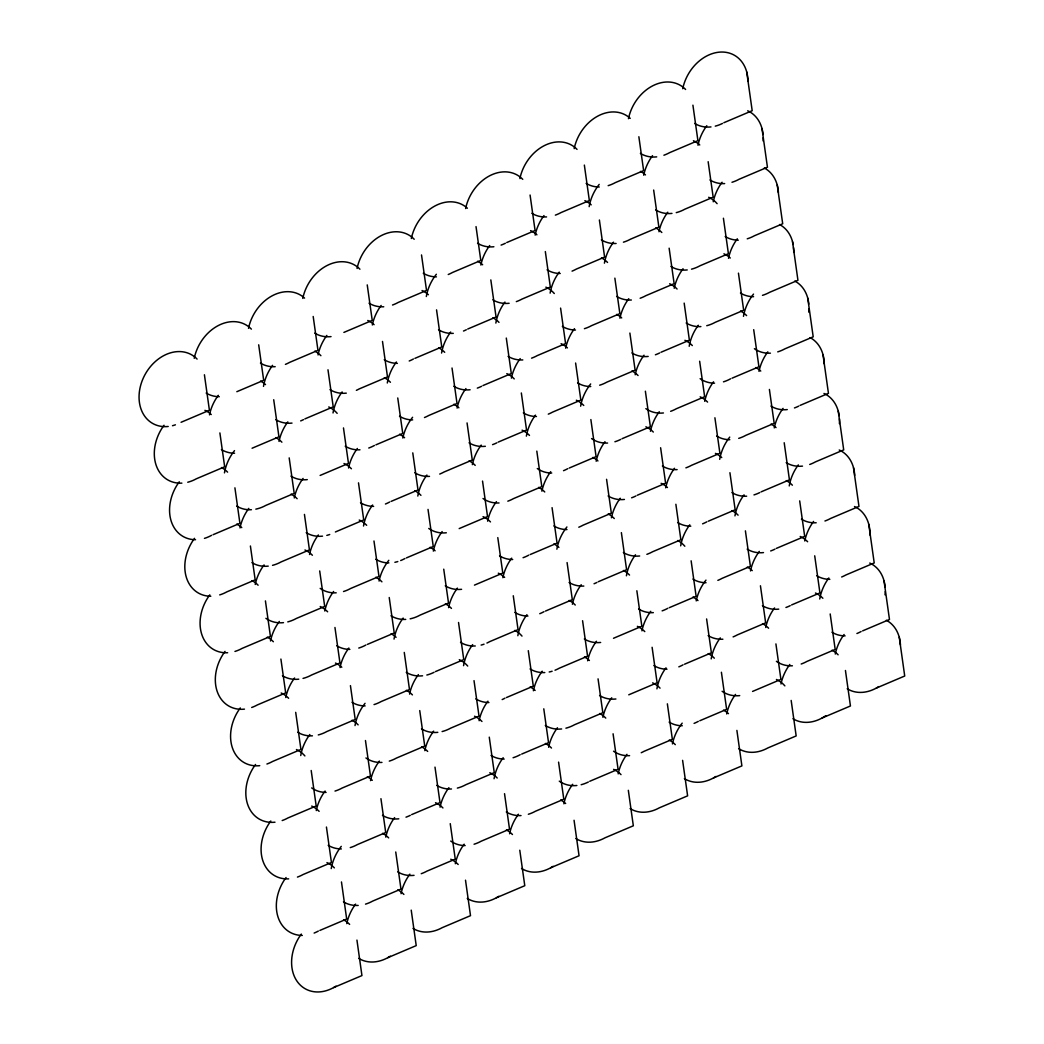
<?xml version="1.0" encoding="UTF-8"?>
<svg xmlns="http://www.w3.org/2000/svg" width="1044" height="1044" viewBox="0 0 1044 1044"><rect width="100%" height="100%" fill="white"/><g stroke="black" fill="none" stroke-linecap="round" stroke-linejoin="round"><path stroke-width="1.5" d="M723.844 122.722L752.189 110.703L746.734 71.984M506.731 242.547L535.076 230.515L530.078 195.032M343.894 332.41L372.238 320.391L367.24 284.908M236.831 391.696L263.688 380.303L258.69 344.82M181.069 422.285L209.413 410.253L204.415 374.77M467.712 329.03L496.057 317.011L490.824 279.909M414.925 358.353L441.769 346.96L436.549 309.872M304.874 418.905L333.219 406.873L327.986 369.785M252.087 448.228L278.944 436.836L273.711 399.735M482.954 385.562L511.299 373.543L506.301 338.06M375.892 444.848L402.749 433.456L397.751 397.973M320.13 475.438L348.474 463.406L343.476 427.923M213.067 534.711L239.911 523.318L234.913 487.835M661.048 352.233L689.392 340.2L684.172 303.112M498.21 442.095L526.554 430.076L521.334 392.975M391.148 501.381L418.005 489.988L412.772 452.887M335.385 531.97L363.73 519.938L358.497 482.85M732.066 378.176L758.923 366.783L753.703 329.682M622.028 438.715L650.373 426.696L645.375 391.213M569.241 468.038L596.085 456.646L590.865 419.558M459.19 528.59L487.535 516.558L482.537 481.075M406.403 557.914L433.26 546.521L428.027 509.42M800.109 405.385L828.453 393.353L822.998 354.647M637.271 495.248L665.615 483.228L660.617 447.745M530.208 554.534L557.065 543.141L552.067 507.658M474.446 585.123L502.79 573.091L497.792 537.608M367.384 644.396L394.227 633.003L389.229 597.52M761.089 491.868L789.434 479.848L784.201 442.747M708.302 521.191L735.159 509.798L729.926 472.71M598.251 581.743L626.596 569.711L621.376 532.623M545.464 611.066L572.321 599.674L567.088 562.572M435.413 671.605L463.758 659.586L458.538 622.485M776.344 548.4L804.689 536.381L799.691 500.898M669.269 607.686L696.126 596.294L691.128 560.811M613.507 638.275L641.851 626.243L636.853 590.76M506.444 697.549L533.301 686.156L528.29 650.673M791.587 604.933L819.931 592.914L814.711 555.813M684.525 664.219L711.382 652.826L706.605 618.948M628.762 694.808L657.107 682.776L652.108 647.293M521.7 754.081L548.544 742.689L543.78 708.824M411.649 814.62L439.994 802.601L434.996 767.118M862.618 630.876L889.475 619.483L884.02 580.777M752.567 691.428L780.912 679.396L775.914 643.913M699.78 720.751L726.637 709.359L721.404 672.258M589.729 781.29L618.074 769.271L613.076 733.788M876.373 688.048L904.717 676.016L899.275 637.31M319.842 930.439L346.686 919.046L341.466 881.945M822.098 717.998L850.442 705.979L845.444 670.496M713.548 777.91L741.892 765.891L736.894 730.409M550.71 867.773L579.055 855.754L574.056 820.271M496.435 897.736L524.78 885.703L519.781 850.221M387.872 957.648L416.217 945.616L411.219 910.133M333.597 987.598L361.942 975.579L356.944 940.096M868.765 524.245L874.219 562.951L845.875 574.983A39.463 30.733 -60.5 0 1 841.66 576.98M853.509 467.712L858.964 506.418L830.619 518.45A39.463 30.733 -60.5 0 1 824.956 520.995M838.254 411.179L843.709 449.886L815.364 461.918A39.463 30.733 -60.5 0 1 809.713 464.463M807.743 298.114L813.198 336.821L784.853 348.853A39.463 30.733 -60.5 0 1 777.741 351.867M792.5 241.582L797.942 280.288L769.598 292.32A39.463 30.733 -60.5 0 1 762.485 295.335M777.245 185.049L782.7 223.768L754.355 235.787A39.463 30.733 -60.5 0 1 747.243 238.802M761.989 128.516L767.444 167.236L739.1 179.255A39.463 30.733 -60.5 0 1 731.988 182.269M830.189 613.963L835.187 649.446L806.842 661.465A39.463 30.733 -60.5 0 1 801.192 664.01M769.402 389.438L774.178 423.316L745.834 435.335A39.463 30.733 -60.5 0 1 738.721 438.363M738.447 273.15L743.667 310.251L715.323 322.27A39.463 30.733 -60.5 0 1 706.749 325.702M723.414 218.235L728.412 253.718L700.067 265.737A39.463 30.733 -60.5 0 1 691.506 269.169M791.169 700.446L796.167 735.929L767.823 747.961A39.463 30.733 -60.5 0 1 738.643 748.665M708.158 161.703L713.169 197.185L684.812 209.205A39.463 30.733 -60.5 0 1 676.251 212.637M692.916 105.17L697.914 140.653L669.569 152.672A39.463 30.733 -60.5 0 1 663.906 155.217M760.437 585.775L765.657 622.863L737.312 634.896A39.463 30.733 -60.5 0 1 733.11 636.892M745.403 530.848L750.401 566.331L722.056 578.363A39.463 30.733 -60.5 0 1 717.854 580.36M714.905 417.783L719.903 453.266L691.559 465.298A39.463 30.733 -60.5 0 1 685.895 467.842M699.65 361.25L704.648 396.733L676.303 408.765A39.463 30.733 -60.5 0 1 670.639 411.31M669.139 248.185L674.137 283.668L645.792 295.7A39.463 30.733 -60.5 0 1 640.142 298.245M653.661 190.047L658.881 227.135L630.537 239.167A39.463 30.733 -60.5 0 1 623.425 242.182M638.863 136.738L643.626 170.616L615.281 182.635A39.463 30.733 -60.5 0 1 608.169 185.649M675.873 504.278L680.871 539.761L652.526 551.78A39.463 30.733 -60.5 0 1 646.875 554.325M629.884 333.062L635.117 370.163L606.773 382.182A39.463 30.733 -60.5 0 1 599.661 385.21M614.864 278.148L619.862 313.631L591.517 325.65A39.463 30.733 -60.5 0 1 584.405 328.677M682.606 760.358L687.618 795.841L659.273 807.86A39.463 30.733 -60.5 0 1 630.093 808.578M599.386 219.997L604.606 257.098L576.262 269.117A39.463 30.733 -60.5 0 1 572.06 271.127M667.364 703.826L672.362 739.309L644.017 751.328A39.463 30.733 -60.5 0 1 641.238 752.724M584.353 165.082L589.351 200.565L561.006 212.584A39.463 30.733 -60.5 0 1 555.356 215.129M606.577 479.313L611.34 513.178L582.996 525.21A39.463 30.733 -60.5 0 1 578.794 527.207M575.609 363.025L580.842 400.113L552.498 412.145A39.463 30.733 -60.5 0 1 548.283 414.142M560.589 308.097L565.587 343.58L537.242 355.613A39.463 30.733 -60.5 0 1 531.579 358.157M628.331 790.321L633.33 825.791L604.985 837.823A39.463 30.733 -60.5 0 1 575.818 838.541M545.333 251.565L550.332 287.048L521.987 299.08A39.463 30.733 -60.5 0 1 516.323 301.625M598.055 678.861L602.832 712.739L574.487 724.758A39.463 30.733 -60.5 0 1 565.913 728.177M582.578 620.723L587.576 656.206L559.232 668.225A39.463 30.733 -60.5 0 1 555.016 670.222M536.812 451.125L541.81 486.608L513.465 498.627A39.463 30.733 -60.5 0 1 507.815 501.172M558.579 762.12L563.799 799.221L535.455 811.24A39.463 30.733 -60.5 0 1 528.342 814.268M476.025 226.6L480.801 260.478L452.457 272.497A39.463 30.733 -60.5 0 1 448.241 274.507M513.27 595.759L518.046 629.623L489.701 641.642A39.463 30.733 -60.5 0 1 486.922 643.039M467.059 422.937L472.279 460.026L443.935 472.058A39.463 30.733 -60.5 0 1 439.733 474.054M452.026 368.01L457.024 403.493L428.679 415.525A39.463 30.733 -60.5 0 1 424.477 417.522M504.526 793.688L509.524 829.171L481.18 841.203A39.463 30.733 -60.5 0 1 474.067 844.218M421.515 254.945L426.526 290.428L398.182 302.46A39.463 30.733 -60.5 0 1 392.518 305.005M489.271 737.155L494.269 772.638L465.924 784.67A39.463 30.733 -60.5 0 1 457.35 788.089M474.015 680.636L479.013 716.119L450.669 728.138A39.463 30.733 -60.5 0 1 442.108 731.557M443.739 569.176L448.515 603.054L420.171 615.073A39.463 30.733 -60.5 0 1 410.148 618.831M465.507 880.183L470.505 915.666L442.16 927.685A39.463 30.733 -60.5 0 1 412.98 928.403M382.495 341.44L387.494 376.923L359.149 388.942A39.463 30.733 -60.5 0 1 356.369 390.339M450.251 823.651L455.249 859.134L426.905 871.153A39.463 30.733 -60.5 0 1 421.241 873.697M419.74 710.586L424.738 746.068L396.394 758.088A39.463 30.733 -60.5 0 1 389.281 761.115M404.263 652.435L409.483 689.536L381.138 701.555A39.463 30.733 -60.5 0 1 374.026 704.583M373.974 540.988L378.985 576.471L350.627 588.49A39.463 30.733 -60.5 0 1 343.515 591.517M395.741 851.995L400.974 889.083L372.63 901.116A39.463 30.733 -60.5 0 1 365.517 904.13M313.187 316.476L317.963 350.34L289.619 362.372A39.463 30.733 -60.5 0 1 285.417 364.369M380.943 798.686L385.719 832.551L357.374 844.583A39.463 30.733 -60.5 0 1 350.262 847.597M365.465 740.535L370.463 776.018L342.119 788.05A39.463 30.733 -60.5 0 1 335.007 791.065M350.432 685.621L355.208 719.486L326.863 731.518A39.463 30.733 -60.5 0 1 318.289 734.937M334.954 627.483L339.952 662.953L311.608 674.985A39.463 30.733 -60.5 0 1 303.034 678.404M319.699 570.951L324.697 606.433L296.352 618.453A39.463 30.733 -60.5 0 1 287.792 621.872M304.443 514.418L309.442 549.901L281.097 561.92A39.463 30.733 -60.5 0 1 272.536 565.339M289.188 457.885L294.199 493.368L265.855 505.387A39.463 30.733 -60.5 0 1 255.832 509.146M326.433 827.031L331.431 862.514L303.086 874.533A39.463 30.733 -60.5 0 1 297.436 877.077M311.19 770.498L316.188 805.981L287.844 818A39.463 30.733 -60.5 0 1 282.18 820.545M295.7 712.347L300.933 749.448L272.588 761.467A39.463 30.733 -60.5 0 1 266.925 764.012M280.901 659.051L285.678 692.916L257.333 704.935A39.463 30.733 -60.5 0 1 251.682 707.48M265.424 600.9L270.422 636.383L242.077 648.402A39.463 30.733 -60.5 0 1 234.965 651.43M250.403 545.986L255.167 579.851L226.822 591.87A39.463 30.733 -60.5 0 1 219.71 594.897M219.892 432.921L224.669 466.785L196.311 478.804A39.463 30.733 -60.5 0 1 187.75 482.237M635.9 495.978A39.463 30.733 -60.5 0 1 631.62 497.792M624.416 499.45A39.463 30.733 -60.5 0 1 608.104 495.965M596.176 461.252A39.463 30.733 -60.5 0 1 604.985 441.716M645.884 426.787A39.463 30.733 -60.5 0 1 653.309 432.046M365.883 645.022A39.463 30.733 -60.5 0 1 358.771 648.05M349.857 649.394A39.463 30.733 -60.5 0 1 336.716 645.74M324.788 611.027A39.463 30.733 -60.5 0 1 333.597 591.491M375.853 577.228A39.463 30.733 -60.5 0 1 381.908 581.821M794.823 281.058A39.463 30.733 -60.5 0 1 808.813 304.13M808.969 308.933A39.463 30.733 -60.5 0 1 808.748 312.143M770.407 353.172A39.463 30.733 -60.5 0 1 754.407 348.722M743.472 316.332A39.463 30.733 -60.5 0 1 753.507 294.095M461.578 589.312A39.463 30.733 -60.5 0 1 445.266 585.828M433.338 551.115A39.463 30.733 -60.5 0 1 442.147 531.579M483.059 516.649A39.463 30.733 -60.5 0 1 490.471 521.909M244.466 709.137A39.463 30.733 -60.5 0 1 217.126 691.259A39.463 30.733 -60.5 0 1 225.034 651.404M267.29 637.14A39.463 30.733 -60.5 0 1 273.358 641.734M677.112 469.617A39.463 30.733 -60.5 0 1 662.379 466.016M650.451 431.289A39.463 30.733 -60.5 0 1 659.26 411.754M700.172 396.837A39.463 30.733 -60.5 0 1 707.584 402.084M312.417 735.837A39.463 30.733 -60.5 0 1 297.684 732.236M285.756 697.509A39.463 30.733 -60.5 0 1 294.578 677.987M335.476 663.057A39.463 30.733 -60.5 0 1 341.793 667.246M810.079 337.59A39.463 30.733 -60.5 0 1 824.238 363.86M798.738 406.103A39.463 30.733 -60.5 0 1 794.458 407.93M787.241 409.587A39.463 30.733 -60.5 0 1 770.942 406.103M759.001 371.377A39.463 30.733 -60.5 0 1 767.823 351.854M405.724 619.405A39.463 30.733 -60.5 0 1 390.991 615.79M379.063 581.077A39.463 30.733 -60.5 0 1 388.812 560.315M430.128 547.278A39.463 30.733 -60.5 0 1 435.1 550.801M528.721 555.16A39.463 30.733 -60.5 0 1 523.07 557.705M512.682 559.532A39.463 30.733 -60.5 0 1 499.541 555.878M487.613 521.165A39.463 30.733 -60.5 0 1 496.435 501.629M538.678 487.365A39.463 30.733 -60.5 0 1 544.746 491.959M566.97 529.569A39.463 30.733 -60.5 0 1 553.829 525.928M541.888 491.202A39.463 30.733 -60.5 0 1 550.71 471.666M592.966 457.416A39.463 30.733 -60.5 0 1 597.938 460.939M730.578 378.802A39.463 30.733 -60.5 0 1 723.466 381.83M714.54 383.174A39.463 30.733 -60.5 0 1 700.132 378.685M689.197 346.282A39.463 30.733 -60.5 0 1 698.292 325.271M740.535 311.008A39.463 30.733 -60.5 0 1 746.604 315.601M365.113 705.927A39.463 30.733 -60.5 0 1 351.972 702.273M340.031 667.56A39.463 30.733 -60.5 0 1 348.853 648.024M391.108 633.76A39.463 30.733 -60.5 0 1 396.081 637.297M663.436 412.967A39.463 30.733 -60.5 0 1 645.858 408.635M635.196 374.757A39.463 30.733 -60.5 0 1 644.004 355.221M684.916 340.305A39.463 30.733 -60.5 0 1 692.329 345.551M298.741 679.187A39.463 30.733 -60.5 0 1 282.428 675.703M270.5 640.977A39.463 30.733 -60.5 0 1 279.322 621.454M320.221 606.525A39.463 30.733 -60.5 0 1 327.633 611.784M729.795 439.707A39.463 30.733 -60.5 0 1 716.654 436.053M704.726 401.34A39.463 30.733 -60.5 0 1 713.535 381.804M755.791 367.54A39.463 30.733 -60.5 0 1 760.763 371.064M341.336 848.942A39.463 30.733 -60.5 0 1 328.194 845.301M316.267 810.575A39.463 30.733 -60.5 0 1 325.075 791.039M367.331 776.788A39.463 30.733 -60.5 0 1 372.303 780.312M683.037 664.845A39.463 30.733 -60.5 0 1 678.835 666.842M666.999 669.217A39.463 30.733 -60.5 0 1 653.857 665.563M641.929 630.85A39.463 30.733 -60.5 0 1 650.751 611.314M692.994 597.051A39.463 30.733 -60.5 0 1 697.979 600.574M790.217 605.664A39.463 30.733 -60.5 0 1 785.936 607.477M778.733 609.135A39.463 30.733 -60.5 0 1 762.42 605.65M750.492 570.938A39.463 30.733 -60.5 0 1 759.301 551.402M800.2 536.472A39.463 30.733 -60.5 0 1 807.625 541.732M823.977 393.457A39.463 30.733 -60.5 0 1 839.141 415.629M839.441 418.788A39.463 30.733 -60.5 0 1 839.389 423.616M802.497 466.12A39.463 30.733 -60.5 0 1 786.184 462.636M774.256 427.909A39.463 30.733 -60.5 0 1 783.078 408.374M639.659 555.982A39.463 30.733 -60.5 0 1 623.359 552.498M611.419 517.785A39.463 30.733 -60.5 0 1 620.24 498.249M661.139 483.32A39.463 30.733 -60.5 0 1 667.468 487.509M437.801 732.34A39.463 30.733 -60.5 0 1 421.502 728.856M409.561 694.129A39.463 30.733 -60.5 0 1 418.383 674.607M459.282 659.678A39.463 30.733 -60.5 0 1 467.712 666.046M358.183 905.435A39.463 30.733 -60.5 0 1 343.45 901.833M331.235 868.595A39.463 30.733 -60.5 0 1 341.271 846.358M382.587 833.321A39.463 30.733 -60.5 0 1 388.655 837.901M552.119 671.24A39.463 30.733 -60.5 0 1 549.209 671.984M544.785 672.558A39.463 30.733 -60.5 0 1 530.052 668.943M517.837 635.705A39.463 30.733 -60.5 0 1 526.933 614.694M569.189 600.431A39.463 30.733 -60.5 0 1 575.257 605.024M774.961 549.131A39.463 30.733 -60.5 0 1 770.681 550.945M763.477 552.602A39.463 30.733 -60.5 0 1 747.165 549.118M734.95 515.88A39.463 30.733 -60.5 0 1 744.046 494.869M786.302 480.605A39.463 30.733 -60.5 0 1 792.37 485.199M869.73 563.055A39.463 30.733 -60.5 0 1 885.09 586.793M885.234 591.596A39.463 30.733 -60.5 0 1 885.012 594.806M861.13 631.516A39.463 30.733 -60.5 0 1 856.915 633.512M845.092 635.874A39.463 30.733 -60.5 0 1 831.951 632.233M819.736 598.995A39.463 30.733 -60.5 0 1 828.832 577.971M451.478 788.99A39.463 30.733 -60.5 0 1 436.744 785.388M424.817 750.662A39.463 30.733 -60.5 0 1 433.638 731.139M474.537 716.21A39.463 30.733 -60.5 0 1 481.95 721.469M561.62 728.96A39.463 30.733 -60.5 0 1 545.307 725.476M533.38 690.763A39.463 30.733 -60.5 0 1 542.188 671.227M584.444 656.963A39.463 30.733 -60.5 0 1 589.416 660.487M414.037 875.355A39.463 30.733 -60.5 0 1 397.725 871.87M385.797 837.157A39.463 30.733 -60.5 0 1 394.606 817.622M435.518 802.692A39.463 30.733 -60.5 0 1 442.93 807.952M739.7 695.617A39.463 30.733 -60.5 0 1 722.122 691.298M711.186 658.894A39.463 30.733 -60.5 0 1 720.282 637.884M762.525 623.633A39.463 30.733 -60.5 0 1 768.593 628.214M667.782 608.313A39.463 30.733 -60.5 0 1 662.131 610.857M653.335 612.645A39.463 30.733 -60.5 0 1 638.615 609.03M626.4 575.792A39.463 30.733 -60.5 0 1 635.496 554.782M677.752 540.518A39.463 30.733 -60.5 0 1 684.825 546.234M288.653 878.865A39.463 30.733 -60.5 0 1 262.631 860.073A39.463 30.733 -60.5 0 1 270.801 821.002M311.699 806.072A39.463 30.733 -60.5 0 1 319.125 811.332M615.895 698.997A39.463 30.733 -60.5 0 1 599.582 695.513M587.655 660.8A39.463 30.733 -60.5 0 1 596.463 641.264M637.375 626.335A39.463 30.733 -60.5 0 1 644.787 631.594M259.721 765.67A39.463 30.733 -60.5 0 1 232.381 747.791A39.463 30.733 -60.5 0 1 240.29 707.936M281.201 693.007A39.463 30.733 -60.5 0 1 288.614 698.266M521.008 815.573A39.463 30.733 -60.5 0 1 506.288 811.958M494.073 778.72A39.463 30.733 -60.5 0 1 503.169 757.709M545.425 743.445A39.463 30.733 -60.5 0 1 551.48 748.039M698.292 721.378A39.463 30.733 -60.5 0 1 694.077 723.375M682.254 725.75A39.463 30.733 -60.5 0 1 669.113 722.096M656.911 688.857A39.463 30.733 -60.5 0 1 665.994 667.847M708.25 653.583A39.463 30.733 -60.5 0 1 714.318 658.177M504.944 698.175A39.463 30.733 -60.5 0 1 502.177 699.571M488.918 702.547A39.463 30.733 -60.5 0 1 475.777 698.893M463.562 665.654A39.463 30.733 -60.5 0 1 472.658 644.644M514.914 630.38A39.463 30.733 -60.5 0 1 522 636.096M484.038 644.187A39.463 30.733 -60.5 0 1 481.127 645.075M475.255 645.975A39.463 30.733 -60.5 0 1 460.521 642.36M448.594 607.647A39.463 30.733 -60.5 0 1 457.402 588.111M498.314 573.182A39.463 30.733 -60.5 0 1 504.63 577.384M600.639 642.465A39.463 30.733 -60.5 0 1 584.327 638.98M572.399 604.267A39.463 30.733 -60.5 0 1 581.221 584.731M623.464 570.481A39.463 30.733 -60.5 0 1 629.532 575.061M792.396 665.798A39.463 30.733 -60.5 0 1 776.397 661.335M765.735 627.47A39.463 30.733 -60.5 0 1 774.557 607.934M815.455 593.005A39.463 30.733 -60.5 0 1 822.868 598.264M274.977 822.202A39.463 30.733 -60.5 0 1 247.624 804.324A39.463 30.733 -60.5 0 1 255.545 764.469M296.444 749.54A39.463 30.733 -60.5 0 1 304.887 755.921M839.232 449.99A39.463 30.733 -60.5 0 1 854.697 475.32M816.173 522.77A39.463 30.733 -60.5 0 1 801.44 519.168M789.238 485.93A39.463 30.733 -60.5 0 1 798.321 464.906M588.359 782.008A39.463 30.733 -60.5 0 1 581.169 784.71M576.875 785.493A39.463 30.733 -60.5 0 1 559.284 781.16M548.635 747.282A39.463 30.733 -60.5 0 1 557.444 727.759M599.7 713.496A39.463 30.733 -60.5 0 1 605.768 718.089M520.199 754.708A39.463 30.733 -60.5 0 1 513.087 757.735M504.174 759.079A39.463 30.733 -60.5 0 1 491.032 755.425M479.105 720.712A39.463 30.733 -60.5 0 1 487.913 701.176M530.169 686.913A39.463 30.733 -60.5 0 1 535.141 690.449M706.031 582.722A39.463 30.733 -60.5 0 1 692.89 579.081M680.675 545.829A39.463 30.733 -60.5 0 1 689.771 524.819M732.027 510.568A39.463 30.733 -60.5 0 1 738.095 515.149M318.342 931.065A39.463 30.733 -60.5 0 1 314.14 933.062M302.316 935.437A39.463 30.733 -60.5 0 1 277.652 915.81A39.463 30.733 -60.5 0 1 286.056 877.534M326.955 862.605A39.463 30.733 -60.5 0 1 334.367 867.864M410.279 815.351A39.463 30.733 -60.5 0 1 405.999 817.165M398.782 818.822A39.463 30.733 -60.5 0 1 382.469 815.338M370.542 780.625A39.463 30.733 -60.5 0 1 379.35 761.089M421.606 746.825A39.463 30.733 -60.5 0 1 427.675 751.419M390.312 956.187A39.463 30.733 -60.5 0 1 358.705 958.366M346.778 923.64A39.463 30.733 -60.5 0 1 355.586 904.104M397.842 889.853A39.463 30.733 -60.5 0 1 403.897 894.434M629.571 755.66A39.463 30.733 -60.5 0 1 613.559 751.21M602.91 717.332A39.463 30.733 -60.5 0 1 611.719 697.797M652.63 682.867A39.463 30.733 -60.5 0 1 660.043 688.126M336.037 986.136A39.463 30.733 -60.5 0 1 296.77 980.851A39.463 30.733 -60.5 0 1 301.311 934.067M343.567 919.803A39.463 30.733 -60.5 0 1 349.623 924.397M854.488 506.523A39.463 30.733 -60.5 0 1 869.978 535.063M829.836 579.342A39.463 30.733 -60.5 0 1 816.695 575.701M804.767 540.975A39.463 30.733 -60.5 0 1 813.576 521.439M722.866 639.215A39.463 30.733 -60.5 0 1 708.145 635.613M696.204 600.887A39.463 30.733 -60.5 0 1 705.966 580.125M747.282 567.101A39.463 30.733 -60.5 0 1 752.254 570.624M381.947 762.42A39.463 30.733 -60.5 0 1 365.948 757.97M355.012 725.567A39.463 30.733 -60.5 0 1 365.048 703.33M406.351 690.293A39.463 30.733 -60.5 0 1 412.419 694.886M434.043 672.323A39.463 30.733 -60.5 0 1 426.852 675.024M422.559 675.807A39.463 30.733 -60.5 0 1 406.246 672.323M394.032 639.085A39.463 30.733 -60.5 0 1 403.128 618.074M445.383 603.81A39.463 30.733 -60.5 0 1 451.452 608.404M543.976 611.693A39.463 30.733 -60.5 0 1 539.761 613.689M527.938 616.064A39.463 30.733 -60.5 0 1 514.796 612.41M502.869 577.697A39.463 30.733 -60.5 0 1 511.677 558.162M553.933 543.898A39.463 30.733 -60.5 0 1 558.905 547.421M596.881 582.461A39.463 30.733 -60.5 0 1 594.049 583.74M583.805 586.062A39.463 30.733 -60.5 0 1 569.071 582.448M556.87 549.209A39.463 30.733 -60.5 0 1 566.905 526.972M608.208 513.948A39.463 30.733 -60.5 0 1 614.277 518.529M759.719 492.598A39.463 30.733 -60.5 0 1 753.977 494.895M746.643 496.2A39.463 30.733 -60.5 0 1 731.909 492.585M719.707 459.347A39.463 30.733 -60.5 0 1 729.73 437.11M771.046 424.073A39.463 30.733 -60.5 0 1 776.018 427.596M326.08 792.409A39.463 30.733 -60.5 0 1 311.673 787.92M300.737 755.53A39.463 30.733 -60.5 0 1 309.82 734.506M352.076 720.256A39.463 30.733 -60.5 0 1 358.144 724.849M706.814 521.83A39.463 30.733 -60.5 0 1 702.599 523.827M690.776 526.189A39.463 30.733 -60.5 0 1 677.634 522.548M665.707 487.822A39.463 30.733 -60.5 0 1 674.515 468.286M715.414 453.37A39.463 30.733 -60.5 0 1 721.743 457.559M401.053 893.69A39.463 30.733 -60.5 0 1 409.861 874.154M450.76 859.225A39.463 30.733 -60.5 0 1 458.185 864.484M498.875 896.274A39.463 30.733 -60.5 0 1 467.255 898.453M455.328 863.727A39.463 30.733 -60.5 0 1 464.136 844.191M506.392 829.941A39.463 30.733 -60.5 0 1 512.46 834.521M553.15 866.311A39.463 30.733 -60.5 0 1 521.53 868.491M509.602 833.778A39.463 30.733 -60.5 0 1 518.424 814.242M560.667 799.978A39.463 30.733 -60.5 0 1 565.652 803.502M563.877 803.815A39.463 30.733 -60.5 0 1 572.699 784.292M613.598 769.363A39.463 30.733 -60.5 0 1 621.01 774.622M465.141 845.575A39.463 30.733 -60.5 0 1 450.734 841.072M440.072 807.195A39.463 30.733 -60.5 0 1 448.894 787.672M489.793 772.743A39.463 30.733 -60.5 0 1 497.205 778.002M618.165 773.865A39.463 30.733 -60.5 0 1 626.974 754.329M669.23 740.066A39.463 30.733 -60.5 0 1 675.298 744.659M715.988 776.449A39.463 30.733 -60.5 0 1 684.368 778.628M672.44 743.915A39.463 30.733 -60.5 0 1 682.189 723.153M723.505 710.116A39.463 30.733 -60.5 0 1 728.477 713.639M825.752 715.727A39.463 30.733 -60.5 0 1 792.931 718.716M780.99 684.003A39.463 30.733 -60.5 0 1 789.812 664.467M832.068 650.203A39.463 30.733 -60.5 0 1 838.123 654.797M726.715 713.952A39.463 30.733 -60.5 0 1 735.537 694.417M776.436 679.487A39.463 30.733 -60.5 0 1 784.866 685.869M886.343 620.253A39.463 30.733 -60.5 0 1 900.45 644.918M878.813 686.587A39.463 30.733 -60.5 0 1 847.206 688.766M835.278 654.04A39.463 30.733 -60.5 0 1 844.087 634.504M413.424 358.992A39.463 30.733 -60.5 0 1 409.222 360.989M397.399 363.351A39.463 30.733 -60.5 0 1 384.257 359.71M372.33 324.984A39.463 30.733 -60.5 0 1 381.138 305.448M422.037 290.532A39.463 30.733 -60.5 0 1 428.366 294.721M656.702 156.874A39.463 30.733 -60.5 0 1 640.39 153.39M628.462 118.677A39.463 30.733 -60.5 0 1 652.774 85.778A39.463 30.733 -60.5 0 1 685.595 89.471M567.74 468.678A39.463 30.733 -60.5 0 1 563.538 470.674M551.715 473.036A39.463 30.733 -60.5 0 1 537.295 468.547M526.359 436.144A39.463 30.733 -60.5 0 1 535.455 415.134M576.353 400.217A39.463 30.733 -60.5 0 1 583.766 405.463M575.479 330.021A39.463 30.733 -60.5 0 1 562.338 326.367M550.136 293.129A39.463 30.733 -60.5 0 1 559.219 272.119M601.474 257.855A39.463 30.733 -60.5 0 1 607.543 262.449M175.405 424.817A39.463 30.733 -60.5 0 1 172.495 425.704M168.201 426.474A39.463 30.733 -60.5 0 1 142.897 378.959A39.463 30.733 -60.5 0 1 197.094 359.071M536.459 416.504A39.463 30.733 -60.5 0 1 523.318 412.863M511.39 378.137A39.463 30.733 -60.5 0 1 520.199 358.601M561.098 343.685A39.463 30.733 -60.5 0 1 567.427 347.874M446.323 532.779A39.463 30.733 -60.5 0 1 428.745 528.46M417.809 496.057A39.463 30.733 -60.5 0 1 426.905 475.046M469.147 460.796A39.463 30.733 -60.5 0 1 475.216 465.376M682.737 88.727A39.463 30.733 -60.5 0 1 718.598 52.226A39.463 30.733 -60.5 0 1 747.961 81.197M722.474 123.44A39.463 30.733 -60.5 0 1 715.27 126.141M710.977 126.924A39.463 30.733 -60.5 0 1 694.665 123.44M631.346 300.019A39.463 30.733 -60.5 0 1 616.626 296.418M604.411 263.179A39.463 30.733 -60.5 0 1 613.507 242.169M655.749 227.905A39.463 30.733 -60.5 0 1 661.818 232.499M429.489 476.377A39.463 30.733 -60.5 0 1 414.755 472.762M402.827 438.049A39.463 30.733 -60.5 0 1 412.589 417.287M453.892 404.263A39.463 30.733 -60.5 0 1 458.877 407.786M336.194 592.822A39.463 30.733 -60.5 0 1 320.182 588.372M309.533 554.494A39.463 30.733 -60.5 0 1 318.342 534.959M359.24 520.029A39.463 30.733 -60.5 0 1 366.666 525.289M303.504 419.623A39.463 30.733 -60.5 0 1 300.672 420.902M292.007 423.094A39.463 30.733 -60.5 0 1 275.694 419.61M263.493 386.371A39.463 30.733 -60.5 0 1 272.588 365.361M314.831 351.11A39.463 30.733 -60.5 0 1 320.899 355.691M466.329 329.76A39.463 30.733 -60.5 0 1 463.497 331.026M453.266 333.362A39.463 30.733 -60.5 0 1 438.532 329.747M426.317 296.509A39.463 30.733 -60.5 0 1 436.353 274.272M477.669 261.235A39.463 30.733 -60.5 0 1 482.641 264.758M509.12 303.282A39.463 30.733 -60.5 0 1 492.807 299.798M480.879 265.072A39.463 30.733 -60.5 0 1 489.688 245.536M530.6 230.62A39.463 30.733 -60.5 0 1 536.916 234.809M505.361 243.265A39.463 30.733 -60.5 0 1 501.081 245.092M493.864 246.749A39.463 30.733 -60.5 0 1 477.552 243.265M465.624 208.539A39.463 30.733 -60.5 0 1 489.936 175.64A39.463 30.733 -60.5 0 1 522.757 179.346M616.091 243.487A39.463 30.733 -60.5 0 1 601.37 239.885M589.155 206.647A39.463 30.733 -60.5 0 1 599.191 184.41M640.507 171.373A39.463 30.733 -60.5 0 1 645.479 174.896M412.654 419.884A39.463 30.733 -60.5 0 1 399.513 416.243M387.298 382.991A39.463 30.733 -60.5 0 1 396.394 361.981M438.65 347.73A39.463 30.733 -60.5 0 1 444.705 352.311M546.56 216.917A39.463 30.733 -60.5 0 1 531.84 213.302M519.899 178.589A39.463 30.733 -60.5 0 1 544.211 145.677A39.463 30.733 -60.5 0 1 577.032 149.383M671.958 213.407A39.463 30.733 -60.5 0 1 655.645 209.922M643.717 175.209A39.463 30.733 -60.5 0 1 652.526 155.673M693.425 140.744A39.463 30.733 -60.5 0 1 699.754 144.946M481.584 386.293A39.463 30.733 -60.5 0 1 477.304 388.107M470.1 389.764A39.463 30.733 -60.5 0 1 453.788 386.28M441.573 353.042A39.463 30.733 -60.5 0 1 450.669 332.031M492.925 317.767A39.463 30.733 -60.5 0 1 498.993 322.361M522.796 359.932A39.463 30.733 -60.5 0 1 508.063 356.33M495.848 323.092A39.463 30.733 -60.5 0 1 504.944 302.068M545.855 287.152A39.463 30.733 -60.5 0 1 554.286 293.521M389.66 502.007A39.463 30.733 -60.5 0 1 385.445 504.004M373.621 506.379A39.463 30.733 -60.5 0 1 360.48 502.725M348.552 468.012A39.463 30.733 -60.5 0 1 357.361 448.476M399.617 434.213A39.463 30.733 -60.5 0 1 404.589 437.736M227.631 652.735A39.463 30.733 -60.5 0 1 201.623 633.943A39.463 30.733 -60.5 0 1 209.792 594.871M252.035 580.608A39.463 30.733 -60.5 0 1 258.103 585.201M251.408 509.72A39.463 30.733 -60.5 0 1 236.675 506.105M224.46 472.867A39.463 30.733 -60.5 0 1 234.495 450.63M275.812 437.593A39.463 30.733 -60.5 0 1 281.88 442.186M747.713 110.794A39.463 30.733 -60.5 0 1 763.06 134.532M763.216 137.73A39.463 30.733 -60.5 0 1 763.125 140.953M724.653 183.587A39.463 30.733 -60.5 0 1 709.92 179.973M697.992 145.26A39.463 30.733 -60.5 0 1 706.801 125.724M764.312 167.993A39.463 30.733 -60.5 0 1 778.419 192.657M738.317 240.159A39.463 30.733 -60.5 0 1 725.175 236.505M713.248 201.779A39.463 30.733 -60.5 0 1 722.056 182.256M211.567 535.337A39.463 30.733 -60.5 0 1 204.454 538.365M195.541 539.709A39.463 30.733 -60.5 0 1 170.877 520.082A39.463 30.733 -60.5 0 1 179.281 481.806M221.537 467.542A39.463 30.733 -60.5 0 1 227.592 472.136M307.262 479.627A39.463 30.733 -60.5 0 1 290.95 476.142M279.022 441.429A39.463 30.733 -60.5 0 1 287.831 421.893M328.743 406.964A39.463 30.733 -60.5 0 1 337.173 413.346M496.84 442.826A39.463 30.733 -60.5 0 1 492.559 444.64M485.343 446.297A39.463 30.733 -60.5 0 1 469.043 442.813M457.102 408.1A39.463 30.733 -60.5 0 1 465.924 388.564M506.823 373.635A39.463 30.733 -60.5 0 1 514.235 378.894M700.876 326.602A39.463 30.733 -60.5 0 1 686.156 322.988M674.215 288.274A39.463 30.733 -60.5 0 1 683.037 268.739M723.936 253.809A39.463 30.733 -60.5 0 1 730.265 257.998M275.172 366.692A39.463 30.733 -60.5 0 1 260.439 363.09M248.511 328.364A39.463 30.733 -60.5 0 1 272.04 295.87A39.463 30.733 -60.5 0 1 304.561 298.101M210.797 596.241A39.463 30.733 -60.5 0 1 186.132 576.614A39.463 30.733 -60.5 0 1 194.536 538.339M236.792 524.075A39.463 30.733 -60.5 0 1 241.764 527.611M329.721 534.502A39.463 30.733 -60.5 0 1 326.811 535.389M322.518 536.159A39.463 30.733 -60.5 0 1 306.205 532.675M294.277 497.962A39.463 30.733 -60.5 0 1 303.086 478.426M343.998 463.497A39.463 30.733 -60.5 0 1 351.41 468.756M590.734 386.554A39.463 30.733 -60.5 0 1 577.593 382.9M565.665 348.187A39.463 30.733 -60.5 0 1 574.474 328.651M616.73 314.388A39.463 30.733 -60.5 0 1 621.702 317.911M659.678 352.95A39.463 30.733 -60.5 0 1 655.397 354.777M648.18 356.435A39.463 30.733 -60.5 0 1 631.868 352.95M619.94 318.224A39.463 30.733 -60.5 0 1 628.762 298.688M669.661 283.772A39.463 30.733 -60.5 0 1 677.073 289.018M404.915 558.54A39.463 30.733 -60.5 0 1 400.7 560.537M397.803 561.555A39.463 30.733 -60.5 0 1 394.893 562.298M388.877 562.912A39.463 30.733 -60.5 0 1 375.736 559.258M363.521 526.019A39.463 30.733 -60.5 0 1 372.617 505.009M414.873 490.745A39.463 30.733 -60.5 0 1 420.941 495.339M436.418 276.869A39.463 30.733 -60.5 0 1 423.277 273.215M411.349 238.502A39.463 30.733 -60.5 0 1 434.878 206.007A39.463 30.733 -60.5 0 1 467.386 208.226M560.223 273.489A39.463 30.733 -60.5 0 1 547.082 269.835M535.154 235.122A39.463 30.733 -60.5 0 1 543.976 215.586M584.875 200.657A39.463 30.733 -60.5 0 1 591.204 204.846M331.026 336.612A39.463 30.733 -60.5 0 1 314.727 333.127M302.786 298.414A39.463 30.733 -60.5 0 1 327.098 265.502A39.463 30.733 -60.5 0 1 359.919 269.208M383.735 306.779A39.463 30.733 -60.5 0 1 369.002 303.178M357.074 268.452A39.463 30.733 -60.5 0 1 381.373 235.552A39.463 30.733 -60.5 0 1 414.207 239.246M599.256 187.007A39.463 30.733 -60.5 0 1 586.115 183.352M574.187 148.626A39.463 30.733 -60.5 0 1 597.703 116.145A39.463 30.733 -60.5 0 1 630.224 118.364M374.404 445.475A39.463 30.733 -60.5 0 1 368.754 448.02M359.958 449.807A39.463 30.733 -60.5 0 1 345.225 446.193M333.023 412.954A39.463 30.733 -60.5 0 1 342.119 391.944M384.362 377.68A39.463 30.733 -60.5 0 1 390.43 382.274M687.213 269.939A39.463 30.733 -60.5 0 1 670.9 266.455M658.973 231.742A39.463 30.733 -60.5 0 1 667.782 212.206M708.68 197.277A39.463 30.733 -60.5 0 1 717.111 203.658M346.282 393.144A39.463 30.733 -60.5 0 1 329.982 389.66M318.042 354.947A39.463 30.733 -60.5 0 1 326.863 335.411M367.762 320.482A39.463 30.733 -60.5 0 1 374.091 324.671M234.561 453.226A39.463 30.733 -60.5 0 1 221.419 449.572M209.492 414.859A39.463 30.733 -60.5 0 1 218.3 395.324M260.556 381.06A39.463 30.733 -60.5 0 1 265.528 384.583M779.568 224.525A39.463 30.733 -60.5 0 1 793.153 244.505M793.557 247.598A39.463 30.733 -60.5 0 1 793.714 252.413M753.572 296.692A39.463 30.733 -60.5 0 1 740.431 293.038M728.503 258.312A39.463 30.733 -60.5 0 1 737.312 238.789M620.645 439.446A39.463 30.733 -60.5 0 1 614.916 441.743M607.582 443.047A39.463 30.733 -60.5 0 1 591.57 438.584M580.634 406.194A39.463 30.733 -60.5 0 1 590.669 383.957M631.985 370.92A39.463 30.733 -60.5 0 1 638.054 375.514M268.243 566.122A39.463 30.733 -60.5 0 1 251.93 562.638M240.003 527.925A39.463 30.733 -60.5 0 1 248.811 508.389M291.067 494.125A39.463 30.733 -60.5 0 1 297.135 498.719M499.019 502.96A39.463 30.733 -60.5 0 1 483.02 498.497M472.358 464.632A39.463 30.733 -60.5 0 1 481.18 445.096M522.078 430.167A39.463 30.733 -60.5 0 1 529.491 435.426M219.305 396.694A39.463 30.733 -60.5 0 1 206.164 393.04M194.236 358.327A39.463 30.733 -60.5 0 1 218.548 325.415A39.463 30.733 -60.5 0 1 251.369 329.121M181.878 483.137A39.463 30.733 -60.5 0 1 155.856 464.345A39.463 30.733 -60.5 0 1 164.025 425.273M204.924 410.344A39.463 30.733 -60.5 0 1 211.253 414.546M283.485 622.655A39.463 30.733 -60.5 0 1 265.907 618.322M255.245 584.444A39.463 30.733 -60.5 0 1 264.067 564.921M304.965 549.992A39.463 30.733 -60.5 0 1 312.378 555.251"/></g></svg>
